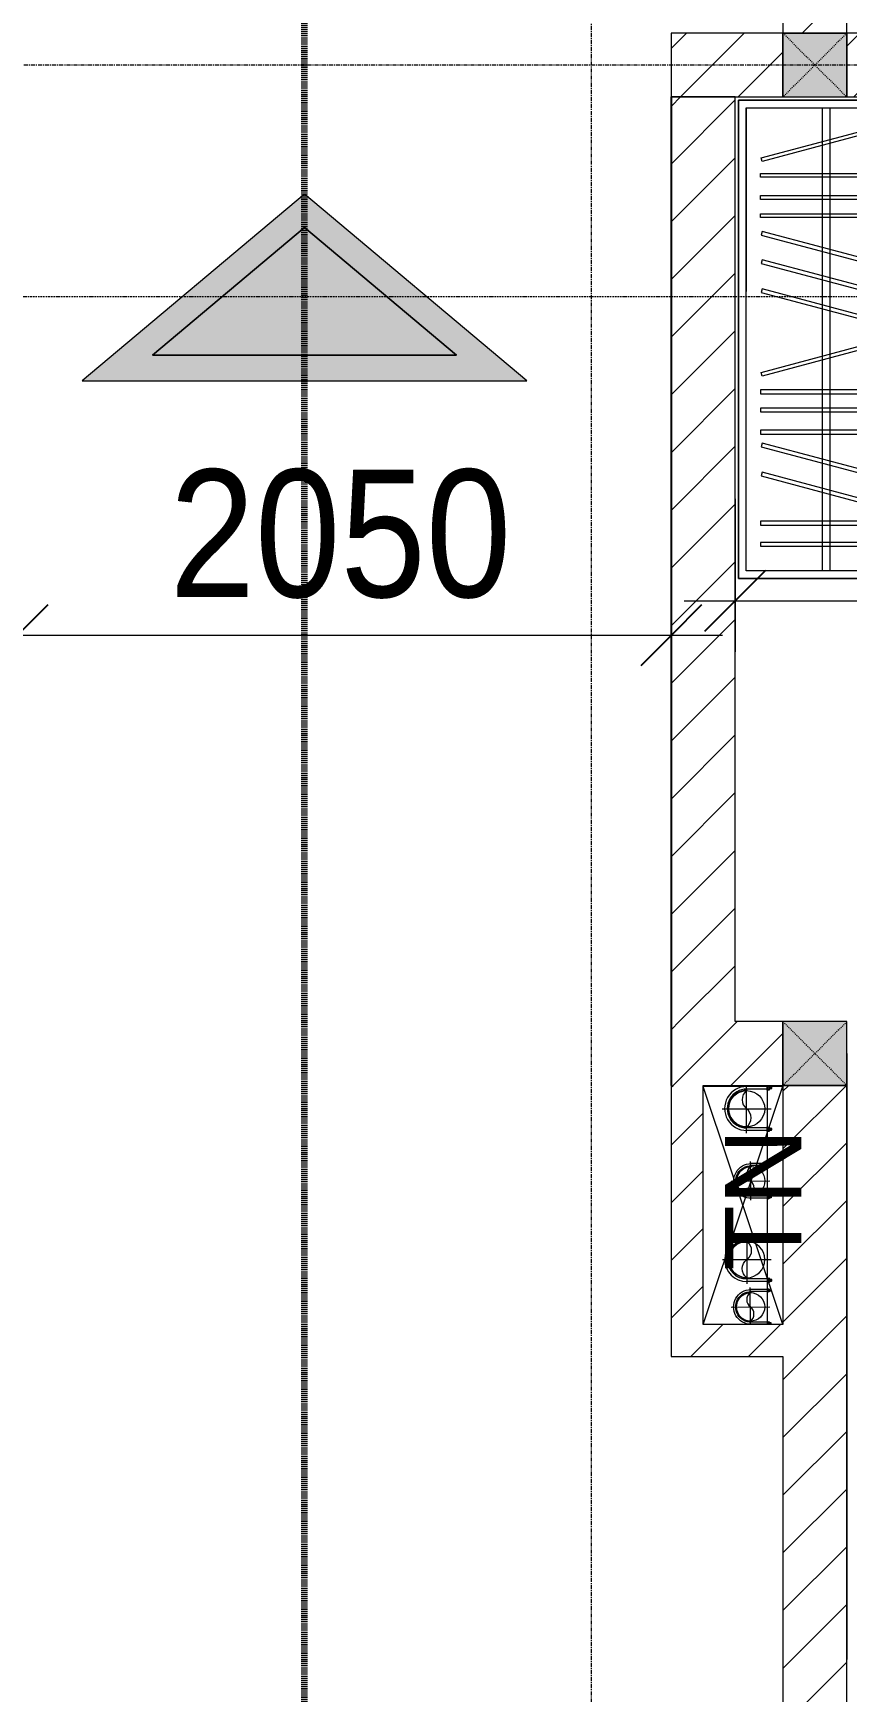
# Model space of a CAD drawing. Header units: millimetres. Extents: x 962 to 239635, y -15958 to 82755.
# Drawn here: x 178253 to 180803, y 64835 to 70037 of the extents above; entities that cross this region are included whole.
import ezdxf

# ---------------------------------------------------------------- set-up
doc = ezdxf.new("R2010")
doc.units = ezdxf.units.MM
for name, pattern in [('1 NÉT CALL OUT', [6, 3, -3]), ('Dash', [6, 3, -3]), ('Dash Dot 3_16_', [7.9375, 4.7625, -1.5875, 0, -1.5875]), ('Grid Line', [22.225, 12.7, -3.175, 3.175, -3.175]), ('IMPORT-CENTER _2_', [40.64, 25.4, -5.08, 5.08, -5.08])]:
    doc.linetypes.add(name, pattern=pattern)
for name, color, linetype, lineweight in [('0-1', 7, 'Continuous', 5), ('0-2', 250, 'Continuous', 9), ('A-ANNO-DIMS', 211, 'Continuous', 9), ('A-ANNO-DIMS-160', 211, 'Continuous', 9), ('A-ANNO-NOTE', 131, 'Continuous', 9), ('A-DETL-3', 90, '1 NÉT CALL OUT', 100), ('A-FLOR', 192, 'Continuous', 9), ('A-FLOR-1', 250, 'Continuous', 9), ('A-FLOR-2', 9, 'Continuous', 9), ('A-WALL', 113, 'Continuous', 9), ('A-WALL-3', 113, 'Continuous', 18), ('A-WALL-PATT-2', 111, 'Continuous', 9), ('G-ANNO-SYMB-1', 111, 'Dash Dot 3_16_', 18), ('G-ANNO-TEXT-1', 7, 'Continuous', 9), ('G-IMPT', 8, 'Continuous', 9), ('G-IMPT-2', 8, 'IMPORT-CENTER _2_', 9), ('I-FURN-1', 254, 'Continuous', 9), ('M-EQPM', 50, 'Continuous', 9), ('S-COLS', 52, 'Continuous', 9), ('S-COLS-1', 52, 'Continuous', 5), ('S-COLS-5', 52, 'Dash', 9), ('S-COLS-6', 52, 'Continuous', 18), ('S-COLS-HDLN', 52, 'Dash', 9), ('S-GRID-1', 1, 'Grid Line', 9)]:
    doc.layers.add(name, color=color, linetype=linetype, lineweight=lineweight)
doc.styles.add('Arial_10', font='arial_0.ttf', dxfattribs={"height": 240})
doc.styles.add('UTM Avo', font='UTM Avo.ttf', dxfattribs={"width": 0.9, "height": 400})
doc.dimstyles.new('1_Dim_chi_tiet_2_5', dxfattribs={"dimscale": 304.8, "dimtxt": 399.720379, "dimasz": 0.629921, "dimexe": 0.524934, "dimexo": 0.0625, "dimgap": 0.052493, "dimtad": 1, "dimdec": 0, "dimrnd": 5, "dimzin": 0, "dimdsep": 46, "dimtxsty": 'UTM Avo', "dimblk1": 'OBLIQUE', "dimblk2": 'OBLIQUE', "dimsah": 1, "dimcen": 0.09, "dimdle": 0.524934, "dimazin": 0, "dimtfac": 1, "dimtdec": 4, "dimtix": 1, "dimtmove": 0, "dimatfit": 3, "dimfxl": 1.049869, "dimfxlon": 1, "dimtvp": 1, "dimtolj": 1, "dimtzin": 0, "dimarcsym": 2})
doc.dimstyles.new('1_Dim_chi_tiet_2_5_1', dxfattribs={"dimscale": 304.8, "dimtxt": 399.720379, "dimasz": 0.629921, "dimexe": 0.524934, "dimexo": 0.0625, "dimgap": 0.052493, "dimtad": 1, "dimdec": 0, "dimrnd": 5, "dimzin": 0, "dimdsep": 46, "dimtxsty": 'UTM Avo', "dimblk1": 'OBLIQUE', "dimblk2": 'OBLIQUE', "dimsah": 1, "dimcen": 0.09, "dimdle": 0.524934, "dimazin": 0, "dimtfac": 1, "dimtdec": 4, "dimtix": 1, "dimtmove": 0, "dimatfit": 3, "dimfxl": 1.049869, "dimfxlon": 1, "dimtvp": 1, "dimtolj": 1, "dimtzin": 0, "dimarcsym": 2})
pattern_1 = [(45, (61750.9, 0), (-90.50967, 90.50967), [])]

# ---------------------------------------------------------------- blocks, each defined once
blk = doc.blocks.new('NCV_TKTC_KET CAU_rvt-1-TKCS_MB TẦNG 2')
at = {"layer": 'A-FLOR-1'}
for p, q in [((118602.6, 66734.9), (118852.5, 66734.9)), ((118602.6, 65986.9), (118602.6, 66734.9))]:
    blk.add_line(p, q, dxfattribs=at)
blk = doc.blocks.new('TU QUAN AO-SUITE ROOM_3 - TU QUAN AO-SUITE ROOM_3-885817-TKCS_MB TẦNG 2')
at = {"layer": 'I-FURN-1'}
for p, q in [((0, 0), (-550, 0)), ((-550, 0), (-550, -1500)), ((-550, -1500), (-550, 0)), ((-550, 0), (0, 0)), ((0, -1500), (0, 0)), ((0, 0), (0, -1500)), ((-550, -24), (-550, -576)), ((-526, -24), (-24, -24)), ((-526, -1476), (-526, -24)), ((-526, -24), (-526, -600)), ((-287, -24), (-287, -576)), ((-263, -24), (-263, -576)), ((-24, -24), (-24, -1476)), ((-478.3, -181.1), (-61.3, -69.4)), ((-58.2, -80.9), (-475.2, -192.7)), ((-61.3, -69.4), (-58.2, -80.9)), ((-475.2, -192.7), (-478.3, -181.1)), ((-480.1, -229.7), (-50.1, -229.7)), ((-480.1, -241.7), (-480.1, -229.7)), ((-50.1, -241.7), (-480.1, -241.7)), ((-50.1, -229.7), (-50.1, -241.7)), ((-480.1, -299.2), (-50.1, -299.2)), ((-480.1, -311.2), (-480.1, -299.2)), ((-50.1, -311.2), (-480.1, -311.2)), ((-50.1, -299.2), (-50.1, -311.2)), ((-480.1, -356.4), (-50.1, -356.4)), ((-480.1, -368.4), (-480.1, -356.4)), ((-50.1, -356.4), (-50.1, -368.4)), ((-50.1, -368.4), (-480.1, -368.4)), ((-475.2, -411.5), (-478.3, -423.1)), ((-58.2, -523.3), (-475.2, -411.5)), ((-478.3, -423.1), (-61.3, -534.9)), ((-475.2, -500.3), (-478.3, -511.9)), ((-478.3, -511.9), (-61.3, -623.6)), ((-58.2, -612.1), (-475.2, -500.3)), ((-61.3, -534.9), (-58.2, -523.3)), ((-526, -1476), (-526, -600)), ((-475.2, -591.5), (-478.3, -603.1)), ((-478.3, -603.1), (-61.3, -714.9)), ((-58.2, -703.3), (-475.2, -591.5)), ((-287, -576), (-287, -1476)), ((-263, -576), (-263, -1476)), ((-61.3, -623.6), (-58.2, -612.1)), ((-61.3, -714.9), (-58.2, -703.3)), ((-478.3, -853.9), (-61.3, -742.1)), ((-58.2, -753.7), (-475.2, -865.5)), ((-61.3, -742.1), (-58.2, -753.7)), ((-475.2, -865.5), (-478.3, -853.9)), ((-480.1, -908.6), (-480.1, -920.6)), ((-480.1, -908.6), (-480.1, -920.6)), ((-50.1, -908.6), (-480.1, -908.6)), ((-480.1, -920.6), (-50.1, -920.6)), ((-50.1, -920.6), (-50.1, -908.6)), ((-480.1, -965.8), (-480.1, -977.8)), ((-480.1, -965.8), (-480.1, -977.8)), ((-50.1, -965.8), (-480.1, -965.8)), ((-480.1, -977.8), (-50.1, -977.8)), ((-50.1, -977.8), (-50.1, -965.8)), ((-480.1, -1035.3), (-480.1, -1047.3)), ((-480.1, -1035.3), (-480.1, -1047.3)), ((-50.1, -1035.3), (-480.1, -1035.3)), ((-50.1, -1047.3), (-50.1, -1035.3)), ((-480.1, -1047.3), (-50.1, -1047.3)), ((-475.2, -1075.3), (-478.3, -1086.9)), ((-478.3, -1086.9), (-61.3, -1198.6)), ((-58.2, -1187.1), (-475.2, -1075.3)), ((-475.2, -1166.5), (-478.3, -1178.1)), ((-478.3, -1178.1), (-61.3, -1289.9)), ((-58.2, -1278.3), (-475.2, -1166.5)), ((-61.3, -1198.6), (-58.2, -1187.1)), ((-61.3, -1289.9), (-58.2, -1278.3)), ((-480.1, -1320.5), (-480.1, -1332.5)), ((-480.1, -1320.5), (-480.1, -1332.5)), ((-50.1, -1320.5), (-480.1, -1320.5)), ((-480.1, -1332.5), (-50.1, -1332.5)), ((-50.1, -1332.5), (-50.1, -1320.5)), ((-480.1, -1386.9), (-480.1, -1398.9)), ((-480.1, -1386.9), (-480.1, -1398.9)), ((-50.1, -1386.9), (-480.1, -1386.9)), ((-480.1, -1398.9), (-50.1, -1398.9)), ((-50.1, -1398.9), (-50.1, -1386.9)), ((-550, -1500), (0, -1500)), ((0, -1500), (-550, -1500)), ((-24, -1476), (-526, -1476))]:
    blk.add_line(p, q, dxfattribs=at)
blk = doc.blocks.new('NCV_TKTC_TANG 2_rvt-1-TKCS_MB TẦNG 2')
at = {"layer": 'A-FLOR-2'}
blk.add_line((119052.6, 66836.9), (119052.6, 64936.9), dxfattribs=at)
at = {"layer": 'I-FURN-1'}
blk.add_blockref('TU QUAN AO-SUITE ROOM_3 - TU QUAN AO-SUITE ROOM_3-885817-TKCS_MB TẦNG 2', (119262.6, 69826.9), dxfattribs=at)
blk = doc.blocks.new('TKTC_XREF_251221_MB TANG 2-7 - TKTC_XREF_260130_MB TANG 2-5_dwg_$cc-4746802-TKCS_MB TẦNG 2')
at = {"layer": 'G-IMPT-2'}
for p, q in [((0, -0.673), (0, 0.673)), ((-0.673, 0), (0.673, 0))]:
    blk.add_line(p, q, dxfattribs=at)
at = {"layer": 'M-EQPM'}
blk.add_circle((0, 0), 0.5, dxfattribs=at)
for centre, radius, start, end in [((0, 0), 0.5, 90, 270), ((0.188, 0.25), 0.313, 126.8699, 233.1301), ((-0.188, -0.25), 0.313, 306.8699, 53.1301)]:
    blk.add_arc(centre, radius, start, end, dxfattribs=at)
blk = doc.blocks.new('TKTC_XREF_251221_MB TANG 2-7 - TKTC_XREF_260130_MB TANG 2-5_dwg_CUM U_DN100-4746799-TKCS_MB TẦNG 2')
at = {"layer": 'G-IMPT'}
blk.add_hatch(color=256, dxfattribs=at).paths.add_polyline_path([(0, 61), (15.8, 58.9), (30.5, 52.8), (43.1, 43.1), (52.8, 30.5), (58.9, 15.8), (61, 0), (58.9, -15.8), (52.8, -30.5), (43.1, -43.1), (30.5, -52.8), (15.8, -58.9), (0, -61), (0, -57), (14.8, -55.1), (28.5, -49.4), (40.3, -40.3), (49.4, -28.5), (55.1, -14.8), (57, 0), (55.1, 14.8), (49.4, 28.5), (40.3, 40.3), (28.5, 49.4), (14.8, 55.1), (0, 57)])
for p, q in [((-79.1, 66.6), (-79.1, 63.4)), ((-76.6, 66.6), (-76.6, 63.4)), ((-74.6, 66.6), (-74.6, 63.4)), ((-72.7, 69.3), (-72.7, 60.7)), ((-66.9, 67.9), (-71.7, 67.9)), ((-65, 69), (0, 69)), ((-66.9, 62.1), (-71.7, 62.1)), ((-79.1, -63.4), (-79.1, -66.6)), ((-76.6, -63.4), (-76.6, -66.6)), ((-74.6, -63.4), (-74.6, -66.6)), ((-72.7, -60.7), (-72.7, -69.3)), ((-66.9, -62.1), (-71.7, -62.1)), ((-66.9, -67.9), (-71.7, -67.9)), ((-65, -69), (0, -69))]:
    blk.add_line(p, q, dxfattribs=at)
at = {"layer": 'G-IMPT', "flags": 128}
for points in [[(-72.7, 67.6), (-78.1, 67.6), (-78.1, 62.4), (-72.7, 62.4)], [(-71.7, 59.2), (-66.9, 59.2), (-66.9, 70.8), (-71.7, 70.8)], [(-66.9, 70.8), (-66.9, 72.7), (-65, 72.7), (-65, 57.3), (-66.9, 57.3), (-66.9, 59.2)], [(-65, 61), (0, 61), (0, 57)], [(-72.7, -62.4), (-78.1, -62.4), (-78.1, -67.6), (-72.7, -67.6)], [(-71.7, -70.8), (-66.9, -70.8), (-66.9, -59.2), (-71.7, -59.2)], [(-66.9, -59.2), (-66.9, -57.3), (-65, -57.3), (-65, -72.7), (-66.9, -72.7), (-66.9, -70.8)], [(-65, -61), (0, -61), (0, -57)]]:
    blk.add_lwpolyline(points, dxfattribs=at)
at = {"layer": 'G-IMPT'}
for centre, radius, start, end in [((-78.1, 66.6), 0.96, 90, 180), ((-71.1, 69.3), 1.56, 112.61986, 247.38014), ((-67.9, 65), 4.8, 143.1301, 216.8699), ((0, 0), 69, 270, 90), ((-78.1, 63.4), 0.96, 180, 270), ((-71.1, 60.7), 1.56, 112.61986, 247.38014), ((0, 0), 61, 270, 90), ((0, 0), 57, 270, 90), ((-78.1, -63.4), 0.96, 90, 180), ((-71.1, -60.7), 1.56, 112.61986, 247.38014), ((-67.9, -65), 4.8, 143.1301, 216.8699), ((-78.1, -66.6), 0.96, 180, 270), ((-71.1, -69.3), 1.56, 112.61986, 247.38014)]:
    blk.add_arc(centre, radius, start, end, dxfattribs=at)
blk = doc.blocks.new('TKTC_XREF_251221_MB TANG 2-7 - TKTC_XREF_260130_MB TANG 2-5_dwg_$cc-V139-TKCS_MB TẦNG 2')
at = {"layer": 'G-IMPT-2'}
for p, q in [((0, -0.673), (0, 0.645)), ((-0.673, 0), (0.673, 0))]:
    blk.add_line(p, q, dxfattribs=at)
at = {"layer": 'M-EQPM'}
blk.add_circle((0, 0), 0.5, dxfattribs=at)
for centre, radius, start, end in [((0, 0), 0.5, 90, 270), ((0.188, 0.25), 0.313, 126.8699, 233.1301), ((-0.188, -0.25), 0.313, 306.8699, 53.1301)]:
    blk.add_arc(centre, radius, start, end, dxfattribs=at)
blk = doc.blocks.new('TKTC_XREF_251221_MB TANG 2-7 - TKTC_XREF_260130_MB TANG 2-5_dwg_CUM U_DN100-V140-TKCS_MB TẦNG 2')
at = {"layer": 'G-IMPT'}
blk.add_hatch(color=256, dxfattribs=at).paths.add_polyline_path([(0, 61), (0, 57), (14.8, 55.1), (28.5, 49.4), (40.3, 40.3), (49.4, 28.5), (55.1, 14.8), (57, 0), (55.1, -14.8), (49.4, -28.5), (40.3, -40.3), (28.5, -49.4), (14.8, -55.1), (0, -57), (0, -61), (15.8, -58.9), (30.5, -52.8), (43.1, -43.1), (52.8, -30.5), (58.9, -15.8), (61, 0), (58.9, 15.8), (52.8, 30.5), (43.1, 43.1), (30.5, 52.8), (15.8, 58.9)])
for p, q in [((-79.1, 66.6), (-79.1, 63.4)), ((-76.6, 66.6), (-76.6, 63.4)), ((-74.6, 66.6), (-74.6, 63.4)), ((-72.7, 69.3), (-72.7, 60.7)), ((-66.9, 67.9), (-71.7, 67.9)), ((-66.9, 62.1), (-71.7, 62.1)), ((-65, 69), (0, 69)), ((-79.1, -63.4), (-79.1, -66.6)), ((-76.6, -63.4), (-76.6, -66.6)), ((-74.6, -63.4), (-74.6, -66.6)), ((-72.7, -60.7), (-72.7, -69.3)), ((-66.9, -62.1), (-71.7, -62.1)), ((-66.9, -67.9), (-71.7, -67.9)), ((-65, -69), (0, -69))]:
    blk.add_line(p, q, dxfattribs=at)
at = {"layer": 'G-IMPT', "flags": 128}
for points in [[(-72.7, 67.6), (-78.1, 67.6), (-78.1, 62.4), (-72.7, 62.4)], [(-71.7, 59.2), (-66.9, 59.2), (-66.9, 70.8), (-71.7, 70.8)], [(-66.9, 70.8), (-66.9, 72.7), (-65, 72.7), (-65, 57.3), (-66.9, 57.3), (-66.9, 59.2)], [(-65, 61), (0, 61), (0, 57)], [(-72.7, -62.4), (-78.1, -62.4), (-78.1, -67.6), (-72.7, -67.6)], [(-71.7, -70.8), (-66.9, -70.8), (-66.9, -59.2), (-71.7, -59.2)], [(-66.9, -59.2), (-66.9, -57.3), (-65, -57.3), (-65, -72.6)], [(-65, -61), (0, -61), (0, -57)]]:
    blk.add_lwpolyline(points, dxfattribs=at)
at = {"layer": 'G-IMPT'}
for centre, radius, start, end in [((-78.1, 66.6), 0.96, 90, 180), ((-78.1, 63.4), 0.96, 180, 270), ((-71.1, 69.3), 1.56, 112.6199, 247.3801), ((-67.9, 65), 4.8, 143.1301, 216.8699), ((-71.1, 60.7), 1.56, 112.6199, 247.3801), ((0, 0), 69, 270, 90), ((0, 0), 61, 270, 90), ((0, 0), 57, 270, 90), ((-78.1, -63.4), 0.96, 90, 180), ((-78.1, -66.6), 0.96, 180, 270), ((-71.1, -60.7), 1.56, 112.6199, 247.3801), ((-67.9, -65), 4.8, 143.1301, 216.8699), ((-71.1, -69.3), 1.56, 112.6199, 247.3801)]:
    blk.add_arc(centre, radius, start, end, dxfattribs=at)
blk = doc.blocks.new('TKTC_XREF_251221_MB TANG 2-7 - TKTC_XREF_260130_MB TANG 2-5_dwg_CUM U_DN100-4746796-TKCS_MB TẦNG 2')
at = {"layer": 'G-IMPT'}
blk.add_hatch(color=256, dxfattribs=at).paths.add_polyline_path([(0, 61), (0, 57), (14.8, 55.1), (28.5, 49.4), (40.3, 40.3), (49.4, 28.5), (55.1, 14.8), (57, 0), (55.1, -14.8), (49.4, -28.5), (40.3, -40.3), (28.5, -49.4), (14.8, -55.1), (0, -57), (0, -61), (15.8, -58.9), (30.5, -52.8), (43.1, -43.1), (52.8, -30.5), (58.9, -15.8), (61, 0), (58.9, 15.8), (52.8, 30.5), (43.1, 43.1), (30.5, 52.8), (15.8, 58.9)])
for p, q in [((-79.1, 66.6), (-79.1, 63.4)), ((-76.6, 66.6), (-76.6, 63.4)), ((-74.6, 66.6), (-74.6, 63.4)), ((-72.7, 69.3), (-72.7, 60.7)), ((-66.9, 67.9), (-71.7, 67.9)), ((-66.9, 62.1), (-71.7, 62.1)), ((-65, 69), (0, 69)), ((-79.1, -63.4), (-79.1, -66.6)), ((-76.6, -63.4), (-76.6, -66.6)), ((-74.6, -63.4), (-74.6, -66.6)), ((-72.7, -60.7), (-72.7, -69.3)), ((-66.9, -62.1), (-71.7, -62.1)), ((-66.9, -67.9), (-71.7, -67.9)), ((-65, -69), (0, -69))]:
    blk.add_line(p, q, dxfattribs=at)
at = {"layer": 'G-IMPT', "flags": 128}
for points in [[(-72.7, 67.6), (-78.1, 67.6), (-78.1, 62.4), (-72.7, 62.4)], [(-71.7, 59.2), (-66.9, 59.2), (-66.9, 70.8), (-71.7, 70.8)], [(-66.9, 70.8), (-66.9, 72.7), (-65, 72.7), (-65, 57.3), (-66.9, 57.3), (-66.9, 59.2)], [(-65, 61), (0, 61), (0, 57)], [(-72.7, -62.4), (-78.1, -62.4), (-78.1, -67.6), (-72.7, -67.6)], [(-71.7, -70.8), (-66.9, -70.8), (-66.9, -59.2), (-71.7, -59.2)], [(-66.9, -59.2), (-66.9, -57.3), (-65, -57.3), (-65, -72.7), (-66.9, -72.7), (-66.9, -70.8)], [(-65, -61), (0, -61), (0, -57)]]:
    blk.add_lwpolyline(points, dxfattribs=at)
at = {"layer": 'G-IMPT'}
for centre, radius, start, end in [((-78.1, 66.6), 0.96, 90, 180), ((-78.1, 63.4), 0.96, 180, 270), ((-71.1, 69.3), 1.56, 112.6199, 247.3801), ((-67.9, 65), 4.8, 143.1301, 216.8699), ((-71.1, 60.7), 1.56, 112.6199, 247.3801), ((0, 0), 69, 270, 90), ((0, 0), 61, 270, 90), ((0, 0), 57, 270, 90), ((-78.1, -63.4), 0.96, 90, 180), ((-78.1, -66.6), 0.96, 180, 270), ((-71.1, -60.7), 1.56, 112.6199, 247.3801), ((-67.9, -65), 4.8, 143.1301, 216.8699), ((-71.1, -69.3), 1.56, 112.6199, 247.3801)]:
    blk.add_arc(centre, radius, start, end, dxfattribs=at)
blk = doc.blocks.new('TKTC_XREF_251221_MB TANG 2-7 - TKTC_XREF_260130_MB TANG 2-5_dwg_$cc-4746806-TKCS_MB TẦNG 2')
at = {"layer": 'G-IMPT-2'}
for p, q in [((0, -0.673), (0, 0.673)), ((-0.673, 0), (0.673, 0))]:
    blk.add_line(p, q, dxfattribs=at)
at = {"layer": 'M-EQPM'}
blk.add_circle((0, 0), 0.5, dxfattribs=at)
for centre, radius, start, end in [((0, 0), 0.5, 90, 270), ((0.188, 0.25), 0.313, 126.8699, 233.1301), ((-0.188, -0.25), 0.313, 306.8699, 53.1301)]:
    blk.add_arc(centre, radius, start, end, dxfattribs=at)
blk = doc.blocks.new('TKTC_XREF_251221_MB TANG 2-7 - TKTC_XREF_260130_MB TANG 2-5_dwg_$cc-V141-TKCS_MB TẦNG 2')
at = {"layer": 'G-IMPT-2'}
for p, q in [((0, -0.616), (0, 0.673)), ((-0.673, 0), (0.673, 0))]:
    blk.add_line(p, q, dxfattribs=at)
at = {"layer": 'M-EQPM'}
blk.add_circle((0, 0), 0.5, dxfattribs=at)
for centre, radius, start, end in [((0, 0), 0.5, 90, 270), ((0.188, 0.25), 0.313, 126.8699, 233.1301), ((-0.188, -0.25), 0.313, 306.8699, 53.1301)]:
    blk.add_arc(centre, radius, start, end, dxfattribs=at)
blk = doc.blocks.new('TKTC_XREF_251221_MB TANG 2-7 - TKTC_XREF_260130_MB TANG 2-5_dwg_CUM U_DN100-V142-TKCS_MB TẦNG 2')
at = {"layer": 'G-IMPT'}
blk.add_hatch(color=256, dxfattribs=at).paths.add_polyline_path([(0, -61), (0, -57), (14.8, -55.1), (28.5, -49.4), (40.3, -40.3), (49.4, -28.5), (55.1, -14.8), (57, 0), (55.1, 14.8), (49.4, 28.5), (40.3, 40.3), (28.5, 49.4), (14.8, 55.1), (0, 57), (0, 61), (15.8, 58.9), (30.5, 52.8), (43.1, 43.1), (52.8, 30.5), (58.9, 15.8), (61, 0), (58.9, -15.8), (52.8, -30.5), (43.1, -43.1), (30.5, -52.8), (15.8, -58.9)])
for p, q in [((-79.1, 66.6), (-79.1, 63.4)), ((-76.6, 66.6), (-76.6, 63.4)), ((-74.6, 66.6), (-74.6, 63.4)), ((-72.7, 69.3), (-72.7, 60.7)), ((-66.9, 67.9), (-71.7, 67.9)), ((-65, 69), (0, 69)), ((-66.9, 62.1), (-71.7, 62.1)), ((-79.1, -63.4), (-79.1, -66.6)), ((-76.6, -63.4), (-76.6, -66.6)), ((-74.6, -63.4), (-74.6, -66.6)), ((-72.7, -60.7), (-72.7, -69.3)), ((-66.9, -62.1), (-71.7, -62.1)), ((-66.9, -67.9), (-71.7, -67.9)), ((-65, -69), (0, -69))]:
    blk.add_line(p, q, dxfattribs=at)
at = {"layer": 'G-IMPT', "flags": 128}
for points in [[(-72.7, 67.6), (-78.1, 67.6), (-78.1, 62.4), (-72.7, 62.4)], [(-71.7, 59.2), (-66.9, 59.2), (-66.9, 70.8), (-71.7, 70.8)], [(-66.9, 70.8), (-66.9, 72.7), (-65, 72.7), (-65, 57.3), (-66.9, 57.3), (-66.9, 59.2)], [(-65, 61), (0, 61), (0, 57)], [(-72.7, -62.4), (-78.1, -62.4), (-78.1, -67.6), (-72.7, -67.6)], [(-66.9, -70.6), (-66.9, -59.2), (-71.7, -59.2)], [(-66.9, -59.2), (-66.9, -57.3), (-65, -57.3), (-65, -70.6)], [(-65, -61), (0, -61), (0, -57)]]:
    blk.add_lwpolyline(points, dxfattribs=at)
at = {"layer": 'G-IMPT'}
for centre, radius, start, end in [((-78.1, 66.6), 0.96, 90, 180), ((-71.1, 69.3), 1.56, 112.61986, 247.38014), ((-67.9, 65), 4.8, 143.1301, 216.8699), ((0, 0), 69, 270, 90), ((-78.1, 63.4), 0.96, 180, 270), ((-71.1, 60.7), 1.56, 112.61986, 247.38014), ((0, 0), 61, 270, 90), ((0, 0), 57, 270, 90), ((-78.1, -63.4), 0.96, 90, 180), ((-71.1, -60.7), 1.56, 112.61986, 247.38014), ((-67.9, -65), 4.8, 143.1301, 216.8699), ((-78.1, -66.6), 0.96, 180, 270), ((-71.1, -69.3), 1.56, 112.61986, 242.9192)]:
    blk.add_arc(centre, radius, start, end, dxfattribs=at)
blk = doc.blocks.new('TKTC_XREF_251221_MB TANG 2-7 - TKTC_XREF_251221_MB TANG 2-7-2039446-TKCS_MB TẦNG 2')
at = {"layer": 'M-EQPM'}
blk.add_line((85151.2, 48750), (85151.2, 49500), dxfattribs=at)
for name, p, xscale, yscale, zscale, rotation in [('TKTC_XREF_251221_MB TANG 2-7 - TKTC_XREF_260130_MB TANG 2-5_dwg_$cc-V139-TKCS_MB TẦNG 2', (85085.9, 49426.7), 113.7150000000091, 113.7150000000091, 113.7150000000091, 359.9990086636432), ('TKTC_XREF_251221_MB TANG 2-7 - TKTC_XREF_260130_MB TANG 2-5_dwg_CUM U_DN100-V140-TKCS_MB TẦNG 2', (85085.9, 49427.6), 0.9975000000000005, 0.9975000000000005, 0.9975000000000005, 180.000991338195), ('TKTC_XREF_251221_MB TANG 2-7 - TKTC_XREF_260130_MB TANG 2-5_dwg_$cc-4746802-TKCS_MB TẦNG 2', (85098.2, 49200.5), 90.00000000005107, 90.00000000005107, 90.00000000005107, 0.3740267799372842), ('TKTC_XREF_251221_MB TANG 2-7 - TKTC_XREF_260130_MB TANG 2-5_dwg_CUM U_DN100-4746796-TKCS_MB TẦNG 2', (85086.4, 48953.8), 0.9974999999999965, 0.9974999999999965, 0.9974999999999965, 180.0009913385626), ('TKTC_XREF_251221_MB TANG 2-7 - TKTC_XREF_260130_MB TANG 2-5_dwg_$cc-V141-TKCS_MB TẦNG 2', (85097.6, 48805.4), 90.00000000005107, 90.00000000005107, 90.00000000005107, 0.3740267799372842)]:
    blk.add_blockref(name, p, dxfattribs=dict(xscale=xscale, yscale=yscale, zscale=zscale, rotation=rotation))
at = {"extrusion": (0, 0, -1)}
for name, p, xscale, yscale, zscale, rotation in [('TKTC_XREF_251221_MB TANG 2-7 - TKTC_XREF_260130_MB TANG 2-5_dwg_CUM U_DN100-4746799-TKCS_MB TẦNG 2', (-85100.1, 49200.5), 0.7894736842105242, 0.7894736842105242, -0.7894736842105242, 359.6259732184666), ('TKTC_XREF_251221_MB TANG 2-7 - TKTC_XREF_260130_MB TANG 2-5_dwg_$cc-4746806-TKCS_MB TẦNG 2', (-85086.4, 48953.8), 113.7150000000092, 113.7150000000092, -113.7150000000092, 179.9990086636432), ('TKTC_XREF_251221_MB TANG 2-7 - TKTC_XREF_260130_MB TANG 2-5_dwg_CUM U_DN100-V142-TKCS_MB TẦNG 2', (-85099.5, 48805.4), 0.7894736842105242, 0.7894736842105242, -0.7894736842105242, 359.6259732184666)]:
    blk.add_blockref(name, p, dxfattribs=dict(at, xscale=xscale, yscale=yscale, zscale=zscale, rotation=rotation))
blk = doc.blocks.new('G1_SOF - BO TRU - 200x200-3052401-TKCS_MB TẦNG 2')
at = {"layer": 'S-COLS-HDLN'}
for p, q in [((-100, -100), (100, 100)), ((100, -100), (-100, 100))]:
    blk.add_line(p, q, dxfattribs=at)
blk = doc.blocks.new('HDNDCT_MŨI TÊN THOÁT HIỂM - HDNDCT_MŨI TÊN THOÁT HIỂM-2437747-TKCS_MB TẦNG 2')
at = {"layer": 'A-ANNO-NOTE'}
h = blk.add_hatch(color=256, dxfattribs=at)
h.paths.add_polyline_path([(-3.153, 0), (0.5, 4.353), (0.5, -4.353)])
h.paths.add_polyline_path([(-2.5, 0), (0, -2.979), (0, 2.979)])
blk.add_hatch(color=256, dxfattribs=at).paths.add_polyline_path([(0, -2.979), (-2.5, 0), (0, 2.979)])
for p, q in [((0.5, 4.353), (-3.153, 0)), ((0.5, -4.353), (0.5, 4.353)), ((-2.5, 0), (0, 2.979)), ((0, 2.979), (-2.5, 0)), ((0, 2.979), (0, -2.979)), ((0, -2.979), (0, 2.979)), ((-3.153, 0), (0.5, -4.353)), ((0, -2.979), (-2.5, 0)), ((-2.5, 0), (0, -2.979))]:
    blk.add_line(p, q, dxfattribs=at)
blk = doc.blocks.new('DIMBLOCK247-TKCS_MB TẦNG 2')
at = {"layer": 'A-ANNO-DIMS-160'}
for p, q in [((178203.5, 68468.8), (178203.5, 67988.8)), ((178203.5, 68148.8), (178203.5, 68468.8)), ((180253.5, 68468.8), (180253.5, 67988.8)), ((180253.5, 68148.8), (180253.5, 68468.8)), ((178043.5, 68148.8), (180413.5, 68148.8))]:
    blk.add_line(p, q, dxfattribs=at)
at = {"layer": 'A-ANNO-DIMS-160', "lineweight": 25}
for p, q in [((178203.5, 68148.8), (178299.5, 68244.8)), ((180253.5, 68148.8), (180349.5, 68244.8)), ((178203.5, 68148.8), (178107.5, 68052.8)), ((180253.5, 68148.8), (180157.5, 68052.8))]:
    blk.add_line(p, q, dxfattribs=at)
at = {"layer": 'A-ANNO-DIMS-160', "color": 0, "insert": (178680.7, 68668.4), "char_height": 400, "width": 1314.636, "attachment_point": 1, "line_spacing_factor": 1.110334, "style": 'UTM Avo'}
blk.add_mtext('2050', dxfattribs=at)
blk = doc.blocks.new('_Oblique')
at = {"color": 0, "linetype": 'ByBlock', "lineweight": -2}
blk.add_line((-0.5, -0.5), (0.5, 0.5), dxfattribs=at)
blk = doc.blocks.new('DIMBLOCK356-TKCS_MB TẦNG 2')
at = {"layer": 'A-ANNO-DIMS-160'}
for p, q in [((180453.5, 68576.5), (180453.5, 68096.5)), ((180453.5, 68256.5), (180453.5, 68576.5)), ((188803.5, 67936.5), (188803.5, 68416.5)), ((180293.5, 68256.5), (188963.5, 68256.5)), ((188803.5, 68256.5), (188803.5, 67936.5))]:
    blk.add_line(p, q, dxfattribs=at)
at = {"layer": 'A-ANNO-DIMS-160', "lineweight": 25}
for p, q in [((180453.5, 68256.5), (180549.5, 68352.5)), ((188803.5, 68256.5), (188899.5, 68352.5)), ((180453.5, 68256.5), (180357.5, 68160.5)), ((188803.5, 68256.5), (188707.5, 68160.5))]:
    blk.add_line(p, q, dxfattribs=at)
at = {"layer": 'A-ANNO-DIMS-160', "color": 0, "insert": (184080.7, 68776.2), "char_height": 400, "width": 1314.636, "attachment_point": 1, "line_spacing_factor": 1.110334, "style": 'UTM Avo'}
blk.add_mtext('8350', dxfattribs=at)

msp = doc.modelspace()

# ---------------------------------------------------------------- hatches: boundary and pattern name
at = {"layer": 'A-WALL-PATT-2'}
h = msp.add_hatch(dxfattribs=at)
h.set_pattern_fill('FP_1', color=256, style=0, pattern_type=2)
h.set_pattern_definition(pattern_1)
h.paths.add_polyline_path([(180603.4, 70036.9), (180803.4, 70036.9), (180803.4, 70185.3), (180603.4, 70185.3), (180603.4, 70176.8)])
h.paths.add_polyline_path([(180736.3, 71275.3), (180803.4, 71275.3), (180803.4, 71511.9), (180603.4, 71511.9), (180603.4, 71275.3)])
h.paths.add_polyline_path([(180736.3, 71711.9), (180803.4, 71711.9), (180803.4, 74516.9), (180603.4, 74516.9), (180603.4, 71711.9)])
h = msp.add_hatch(dxfattribs=at)
h.set_pattern_fill('FP_1', color=256, style=0, pattern_type=2)
h.set_pattern_definition(pattern_1)
h.paths.add_polyline_path([(183803.5, 69836.9), (183803.5, 70036.9), (180803.4, 70036.9), (180803.4, 69836.9)])
h.paths.add_polyline_path([(180603.4, 69836.9), (180603.4, 70036.9), (180253.4, 70036.9), (180253.4, 69836.9)])
h = msp.add_hatch(dxfattribs=at)
h.set_pattern_fill('FP_1', color=256, style=0, pattern_type=2)
h.set_pattern_definition(pattern_1)
h.paths.add_polyline_path([(180453.5, 66936.9), (180453.5, 69836.9), (180253.5, 69836.9), (180253.5, 66936.9), (180333.3, 66936.9)])
h = msp.add_hatch(dxfattribs=at)
h.set_pattern_fill('FP_1', color=256, style=0, pattern_type=2)
h.set_pattern_definition(pattern_1)
h.paths.add_polyline_path([(180353.4, 66736.9), (180603.4, 66736.9), (180603.4, 66936.9), (180253.5, 66936.9), (180253.5, 66736.9), (180333.3, 66736.9)])
h = msp.add_hatch(dxfattribs=at)
h.set_pattern_fill('FP_1', color=256, style=0, pattern_type=2)
h.set_pattern_definition(pattern_1)
h.paths.add_polyline_path([(180353.4, 65986.9), (180353.4, 66736.9), (180253.4, 66736.9), (180253.4, 65986.9), (180333.3, 65986.9)])
h = msp.add_hatch(dxfattribs=at)
h.set_pattern_fill('FP_1', color=256, style=0, pattern_type=2)
h.set_pattern_definition(pattern_1)
h.paths.add_polyline_path([(180736.3, 65886.9), (180803.4, 65886.9), (180803.4, 66736.9), (180603.4, 66736.9), (180603.4, 65886.9)])
h = msp.add_hatch(dxfattribs=at)
h.set_pattern_fill('FP_1', color=256, style=0, pattern_type=2)
h.set_pattern_definition(pattern_1)
h.paths.add_polyline_path([(180253.4, 65886.9), (180603.4, 65886.9), (180603.4, 65986.9), (180253.4, 65986.9), (180253.4, 65944.1)])
h = msp.add_hatch(dxfattribs=at)
h.set_pattern_fill('FP_1', color=256, style=0, pattern_type=2)
h.set_pattern_definition(pattern_1)
h.paths.add_polyline_path([(180603.4, 61836.9), (180803.4, 61836.9), (180803.4, 63596.9), (180603.4, 63596.9)])
h.paths.add_polyline_path([(180603.4, 64686.9), (180803.4, 64686.9), (180803.4, 65886.9), (180603.4, 65886.9)])
at = {"layer": 'S-COLS-1'}
for points in [[(180603.4, 69836.9), (180803.4, 69836.9), (180803.4, 70036.9), (180603.4, 70036.9)], [(180603.4, 66736.9), (180803.4, 66736.9), (180803.4, 66936.9), (180603.4, 66936.9)]]:
    msp.add_hatch(color=256, dxfattribs=at).paths.add_polyline_path(points)

# ---------------------------------------------------------------- linework, layer by layer
at = {"layer": '0-2'}
for p, q in [((180353.4, 66734.9), (180603.4, 66734.9)), ((180602.8, 65986.9), (180353.4, 66734)), ((180353.7, 65986.8), (180603.4, 66734.5))]:
    msp.add_line(p, q, dxfattribs=at)
at = {"layer": 'A-DETL-3'}
msp.add_line((179103.5, 52256.9), (179103.5, 71435.3), dxfattribs=at)
at = {"layer": 'A-FLOR'}
msp.add_line((180253.4, 66736.9), (180253.4, 69836.9), dxfattribs=at)
at = {"layer": 'A-WALL'}
for p, q in [((180603.4, 69836.9), (180603.4, 70036.9)), ((180603.4, 70036.9), (180803.4, 70036.9)), ((180803.4, 70036.9), (180803.4, 69836.9)), ((180603.4, 66736.9), (180603.4, 66936.9)), ((180803.4, 66736.9), (180603.4, 66736.9))]:
    msp.add_line(p, q, dxfattribs=at)
at = {"layer": 'A-WALL-3'}
for p, q in [((180603.4, 70185.3), (180603.4, 70036.9)), ((180803.4, 70036.9), (180803.4, 70185.3)), ((180603.4, 70036.9), (180253.4, 70036.9)), ((180253.4, 70036.9), (180253.4, 69836.9)), ((183803.5, 70036.9), (180803.4, 70036.9)), ((180253.4, 69836.9), (180603.4, 69836.9)), ((180253.5, 69836.9), (180253.5, 66736.9)), ((180453.5, 69836.9), (180253.5, 69836.9)), ((180453.5, 66936.9), (180453.5, 69836.9)), ((180803.4, 69836.9), (183803.5, 69836.9)), ((180603.4, 66936.9), (180453.5, 66936.9)), ((180253.4, 66736.9), (180253.4, 65886.9)), ((180353.4, 65986.9), (180353.4, 66736.9)), ((180353.4, 66736.9), (180603.4, 66736.9)), ((180603.4, 66736.9), (180603.4, 65986.9)), ((180803.4, 64686.9), (180803.4, 66736.9)), ((180603.4, 65986.9), (180353.4, 65986.9)), ((180253.4, 65886.9), (180603.4, 65886.9)), ((180603.4, 65886.9), (180603.4, 64686.9))]:
    msp.add_line(p, q, dxfattribs=at)
at = {"layer": 'G-ANNO-SYMB-1'}
msp.add_line((90498.7, 69211.5), (196677.7, 69211.5), dxfattribs=at)
at = {"layer": 'S-COLS'}
for p, q in [((180803.4, 70036.9), (180603.4, 70036.9)), ((180603.4, 70036.9), (180603.4, 69836.9)), ((180803.4, 69836.9), (180803.4, 70036.9)), ((180603.4, 66936.9), (180603.4, 66736.9)), ((180603.4, 66736.9), (180803.4, 66736.9))]:
    msp.add_line(p, q, dxfattribs=at)
at = {"layer": 'S-COLS-6'}
for p, q in [((180603.4, 69836.9), (180803.4, 69836.9)), ((180803.4, 66936.9), (180603.4, 66936.9)), ((180803.4, 66736.9), (180803.4, 66936.9))]:
    msp.add_line(p, q, dxfattribs=at)
at = {"layer": 'S-GRID-1'}
for p, q in [((180003.5, 19351.6), (180003.5, 76542.3)), ((189415.6, 69936.9), (96253.4, 69936.9))]:
    msp.add_line(p, q, dxfattribs=at)

# ---------------------------------------------------------------- block references
at = {"layer": '0-1'}
for name in ['NCV_TKTC_KET CAU_rvt-1-TKCS_MB TẦNG 2', 'NCV_TKTC_TANG 2_rvt-1-TKCS_MB TẦNG 2']:
    msp.add_blockref(name, (61750.9, 0), dxfattribs=at)
at = {"layer": 'A-ANNO-NOTE', "xscale": 160, "yscale": 160, "zscale": 160, "rotation": 269.9999999999999}
msp.add_blockref('HDNDCT_MŨI TÊN THOÁT HIỂM - HDNDCT_MŨI TÊN THOÁT HIỂM-2437747-TKCS_MB TẦNG 2', (179103.5, 69027.1), dxfattribs=at)
at = {"layer": 'M-EQPM'}
msp.add_blockref('TKTC_XREF_251221_MB TANG 2-7 - TKTC_XREF_251221_MB TANG 2-7-2039446-TKCS_MB TẦNG 2', (95403.5, 17236.9), dxfattribs=at)
at = {"layer": 'S-COLS-5', "rotation": 180}
for p in [(180703.4, 69936.9), (180703.4, 66836.9)]:
    msp.add_blockref('G1_SOF - BO TRU - 200x200-3052401-TKCS_MB TẦNG 2', p, dxfattribs=at)

# ---------------------------------------------------------------- texts
at = {"layer": 'G-ANNO-TEXT-1', "insert": (180541.2, 66379.4), "char_height": 240, "width": 624, "attachment_point": 5, "rotation": 90, "line_spacing_factor": 0.936439, "style": 'Arial_10'}
msp.add_mtext('\\pt79.9992,160.0008,240,319.9992,400.0008,480,559.9992,640.0008,720,799.9992,880.0008,960,1039.9992,1120.0008,1200,1279.9992,1360.0008,1440,1519.9992,1600.0008,1680,1759.9992,1840.0008,1920,1999.9992,2080.0008,2160,2239.9992,2320.0008,2400,2479.9992,2560.0008;TN', dxfattribs=at)

# ---------------------------------------------------------------- dimensions: what is measured, and where the dimension line sits
at = {"layer": 'A-ANNO-DIMS'}
for base, p1, p2, dimstyle, override, picture, middle in [((188803.5, 68256.5), (180453.5, 68576.5), (188803.5, 67936.5), '1_Dim_chi_tiet_2_5_1', {"dimpost": '<>', "dimfxl": 8374.491029}, 'DIMBLOCK356-TKCS_MB TẦNG 2', (184628.5, 68479.5)), ((180253.5, 68148.8), (178203.5, 68468.8), (180253.5, 68468.8), '1_Dim_chi_tiet_2_5', {"dimpost": '<>', "dimfxl": 2050}, 'DIMBLOCK247-TKCS_MB TẦNG 2', (179228.5, 68371.8))]:
    dim = msp.add_linear_dim(base=base, p1=p1, p2=p2, dimstyle=dimstyle, override=override, dxfattribs=at)
    dim.commit()
    dim.dimension.update_dxf_attribs({"geometry": picture, "text_midpoint": middle})

doc.saveas('drawing.dxf')
